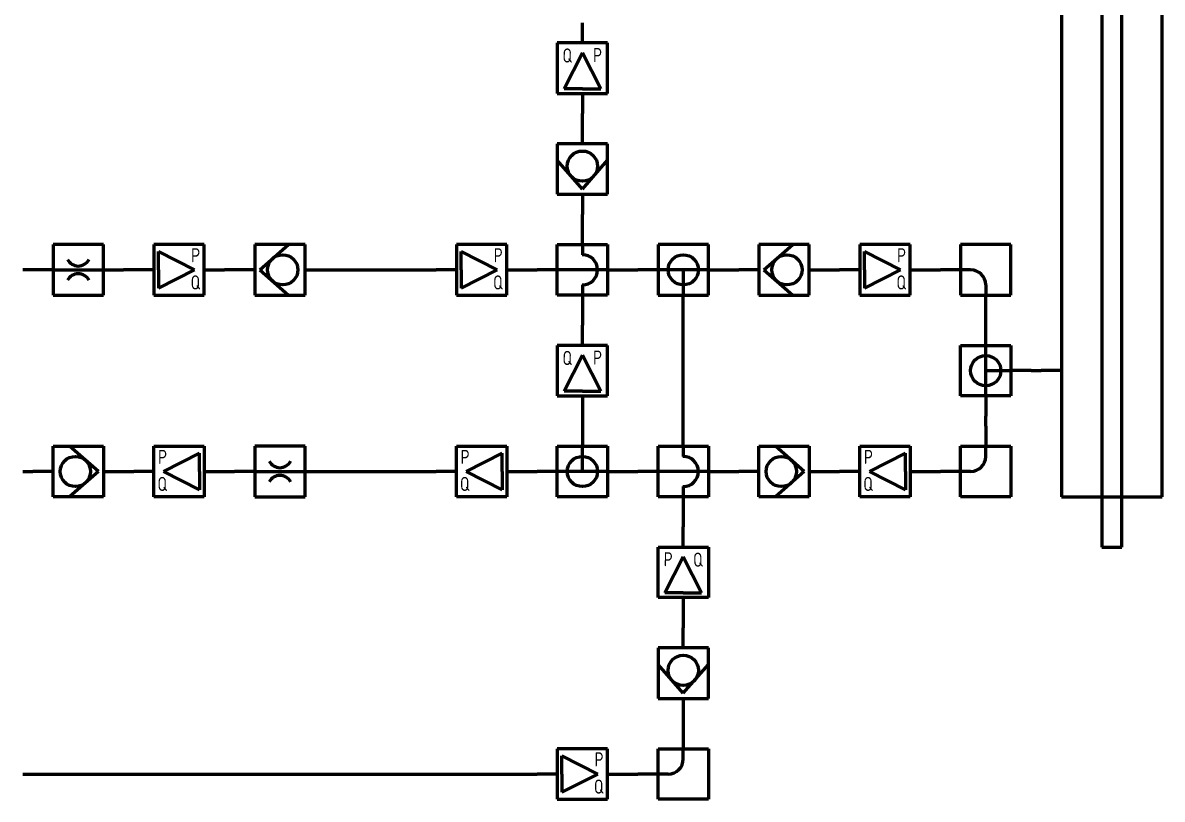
# Model space of a CAD drawing. Header units: millimetres. Extents: x -12 to 1598, y -962 to 962.
# Drawn here: x 998 to 1562, y -962 to -578 of the extents above; entities that cross this region are included whole.
import ezdxf

# ---------------------------------------------------------------- set-up
doc = ezdxf.new("R2010")
doc.units = ezdxf.units.MM
doc.linetypes.add('K5LT_BASIC', pattern=[0])
doc.styles.add('KTEXTSTYLE', font='GOST_AU.SHX', dxfattribs={"width": 0.96, "height": 5})

# ---------------------------------------------------------------- blocks, each defined once
blk = doc.blocks.new('U369')
at = {"color": 150, "linetype": 'K5LT_BASIC', "lineweight": 60, "true_color": 0x0080ff}
for p, q in [((1012.5, -812.5), (1012.5, -787.5)), ((1012.5, -787.5), (1037.5, -787.5)), ((1037.5, -787.5), (1037.5, -812.5)), ((1037.5, -812.5), (1012.5, -812.5))]:
    blk.add_line(p, q, dxfattribs=at)
blk = doc.blocks.new('U368')
at = {"color": 150, "linetype": 'K5LT_BASIC', "lineweight": 60, "true_color": 0x0080ff}
for p, q in [((1034.97, -800), (1020.7, -787.5)), ((1012.5, -800), (1002.5, -800)), ((1034.97, -800), (1020.7, -812.5)), ((1037.5, -800), (1047.5, -800))]:
    blk.add_line(p, q, dxfattribs=at)
blk.add_circle((1023.58, -800), 7.5, dxfattribs=at)
blk.add_blockref('U369', (0, 0))
blk = doc.blocks.new('U385')
at = {"color": 150, "linetype": 'K5LT_BASIC', "lineweight": 60, "true_color": 0x0080ff}
for p, q in [((1037.5, -687.5), (1012.5, -687.5)), ((1012.5, -687.5), (1012.5, -712.5)), ((1037.5, -712.5), (1037.5, -687.5)), ((1012.5, -712.5), (1037.5, -712.5))]:
    blk.add_line(p, q, dxfattribs=at)
blk = doc.blocks.new('U384')
at = {"color": 150, "linetype": 'K5LT_BASIC', "lineweight": 60, "true_color": 0x0080ff}
for p, q in [((1012.5, -700), (1002.5, -700)), ((1012.5, -700), (1037.5, -700)), ((1037.5, -700), (1047.5, -700))]:
    blk.add_line(p, q, dxfattribs=at)
for centre, start, end in [((1025, -692.1), 207.518, 332.482), ((1025, -707.95), 27.518, 152.482)]:
    blk.add_arc(centre, 6, start, end, dxfattribs=at)
blk.add_blockref('U385', (0, 0))
blk = doc.blocks.new('U387')
at = {"color": 150, "linetype": 'K5LT_BASIC', "lineweight": 60, "true_color": 0x0080ff}
for p, q in [((1137.5, -687.5), (1112.5, -687.5)), ((1112.5, -687.5), (1112.5, -712.5)), ((1137.5, -712.5), (1137.5, -687.5)), ((1112.5, -712.5), (1137.5, -712.5))]:
    blk.add_line(p, q, dxfattribs=at)
blk = doc.blocks.new('U386')
at = {"color": 150, "linetype": 'K5LT_BASIC', "lineweight": 60, "true_color": 0x0080ff}
for p, q in [((1115.03, -700), (1129.3, -687.5)), ((1112.5, -700), (1102.5, -700)), ((1115.03, -700), (1129.3, -712.5)), ((1137.5, -700), (1147.5, -700))]:
    blk.add_line(p, q, dxfattribs=at)
blk.add_circle((1126.42, -700), 7.5, dxfattribs=at)
blk.add_blockref('U387', (0, 0))
blk = doc.blocks.new('U389')
at = {"color": 150, "linetype": 'K5LT_BASIC', "lineweight": 60, "true_color": 0x0080ff}
for p, q in [((1387.5, -687.5), (1362.5, -687.5)), ((1362.5, -687.5), (1362.5, -712.5)), ((1387.5, -712.5), (1387.5, -687.5)), ((1362.5, -712.5), (1387.5, -712.5))]:
    blk.add_line(p, q, dxfattribs=at)
blk = doc.blocks.new('U388')
at = {"color": 150, "linetype": 'K5LT_BASIC', "lineweight": 60, "true_color": 0x0080ff}
for p, q in [((1365.03, -700), (1379.3, -687.5)), ((1362.5, -700), (1352.5, -700)), ((1365.03, -700), (1379.3, -712.5)), ((1387.5, -700), (1397.5, -700))]:
    blk.add_line(p, q, dxfattribs=at)
blk.add_circle((1376.42, -700), 7.5, dxfattribs=at)
blk.add_blockref('U389', (0, 0))
blk = doc.blocks.new('U391')
at = {"color": 150, "linetype": 'K5LT_BASIC', "lineweight": 60, "true_color": 0x0080ff}
for p, q in [((1462.5, -762.5), (1462.5, -737.5)), ((1462.5, -737.5), (1487.5, -737.5)), ((1487.5, -737.5), (1487.5, -762.5)), ((1487.5, -762.5), (1462.5, -762.5))]:
    blk.add_line(p, q, dxfattribs=at)
blk = doc.blocks.new('U390')
at = {"color": 150, "linetype": 'K5LT_BASIC', "lineweight": 60, "true_color": 0x0080ff}
for p, q in [((1475, -737.5), (1475, -727.5)), ((1475, -762.5), (1475, -737.5)), ((1475, -750), (1487.5, -750)), ((1497.5, -750), (1487.5, -750)), ((1475, -762.5), (1475, -772.5))]:
    blk.add_line(p, q, dxfattribs=at)
blk.add_circle((1475, -750), 7.5, dxfattribs=at)
blk.add_blockref('U391', (0, 0))
blk = doc.blocks.new('U393')
at = {"color": 150, "linetype": 'K5LT_BASIC', "lineweight": 60, "true_color": 0x0080ff}
for p, q in [((1487.5, -687.5), (1462.5, -687.5)), ((1462.5, -687.5), (1462.5, -712.5)), ((1487.5, -712.5), (1487.5, -687.5)), ((1462.5, -712.5), (1487.5, -712.5))]:
    blk.add_line(p, q, dxfattribs=at)
blk = doc.blocks.new('U392')
at = {"color": 150, "linetype": 'K5LT_BASIC', "lineweight": 60, "true_color": 0x0080ff}
for p, q in [((1462.5, -700), (1452.5, -700)), ((1467.5, -700), (1462.5, -700)), ((1475, -707.5), (1475, -712.5)), ((1475, -722.5), (1475, -712.5))]:
    blk.add_line(p, q, dxfattribs=at)
blk.add_arc((1467.5, -707.5), 7.5, 0, 90, dxfattribs=at)
blk.add_blockref('U393', (0, 0))
blk = doc.blocks.new('U395')
at = {"color": 150, "linetype": 'K5LT_BASIC', "lineweight": 60, "true_color": 0x0080ff}
for p, q in [((1462.5, -812.5), (1462.5, -787.5)), ((1462.5, -787.5), (1487.5, -787.5)), ((1487.5, -787.5), (1487.5, -812.5)), ((1487.5, -812.5), (1462.5, -812.5))]:
    blk.add_line(p, q, dxfattribs=at)
blk = doc.blocks.new('U394')
at = {"color": 150, "linetype": 'K5LT_BASIC', "lineweight": 60, "true_color": 0x0080ff}
for p, q in [((1475, -777.5), (1475, -787.5)), ((1475, -792.5), (1475, -787.5)), ((1462.5, -800), (1452.5, -800)), ((1467.5, -800), (1462.5, -800))]:
    blk.add_line(p, q, dxfattribs=at)
blk.add_arc((1467.5, -792.5), 7.5, 270, 0, dxfattribs=at)
blk.add_blockref('U395', (0, 0))
blk = doc.blocks.new('U397')
at = {"color": 150, "linetype": 'K5LT_BASIC', "lineweight": 60, "true_color": 0x0080ff}
for p, q in [((1362.5, -812.5), (1362.5, -787.5)), ((1362.5, -787.5), (1387.5, -787.5)), ((1387.5, -787.5), (1387.5, -812.5)), ((1387.5, -812.5), (1362.5, -812.5))]:
    blk.add_line(p, q, dxfattribs=at)
blk = doc.blocks.new('U396')
at = {"color": 150, "linetype": 'K5LT_BASIC', "lineweight": 60, "true_color": 0x0080ff}
for p, q in [((1384.97, -800), (1370.7, -787.5)), ((1362.5, -800), (1352.5, -800)), ((1384.97, -800), (1370.7, -812.5)), ((1387.5, -800), (1397.5, -800))]:
    blk.add_line(p, q, dxfattribs=at)
blk.add_circle((1373.58, -800), 7.5, dxfattribs=at)
blk.add_blockref('U397', (0, 0))
blk = doc.blocks.new('U409')
at = {"color": 150, "linetype": 'K5LT_BASIC', "lineweight": 60, "true_color": 0x0080ff}
for p, q in [((1262.5, -587.5), (1262.5, -612.5)), ((1287.5, -587.5), (1262.5, -587.5)), ((1287.5, -612.5), (1287.5, -587.5)), ((1262.5, -612.5), (1287.5, -612.5))]:
    blk.add_line(p, q, dxfattribs=at)
blk = doc.blocks.new('U408')
at = {"color": 150, "linetype": 'K5LT_BASIC', "lineweight": 60, "true_color": 0x0080ff}
for p, q in [((1275, -587.5), (1275, -577.5)), ((1275, -592.34), (1265.93, -610.17)), ((1275, -592.34), (1284.07, -610.17)), ((1275, -610.17), (1265.93, -610.17)), ((1275, -610.17), (1284.07, -610.17)), ((1275, -612.5), (1275, -622.5))]:
    blk.add_line(p, q, dxfattribs=at)
blk.add_blockref('U409', (0, 0))
at = {"color": 7, "char_height": 7, "attachment_point": 1, "style": 'KTEXTSTYLE'}
for s, insert, rotation in [('\\H3.5;\\W0.965;\\Q15;\\Q0;\\H7.00;{\\c16711680;Q}', (1265.19, -590.16), 358.6905), ('\\H3.5;\\W0.965;\\Q15;\\Q0;\\H7.00;{\\c16711680;P}', (1280.24, -590.03), 0.5177)]:
    blk.add_mtext(s, dxfattribs=dict(at, insert=insert, rotation=rotation))
blk = doc.blocks.new('U413')
at = {"color": 150, "linetype": 'K5LT_BASIC', "lineweight": 60, "true_color": 0x0080ff}
for p, q in [((1312.5, -787.5), (1337.5, -787.5)), ((1312.5, -812.5), (1312.5, -787.5)), ((1337.5, -787.5), (1337.5, -812.5)), ((1337.5, -812.5), (1312.5, -812.5))]:
    blk.add_line(p, q, dxfattribs=at)
blk = doc.blocks.new('U412')
at = {"color": 150, "linetype": 'K5LT_BASIC', "lineweight": 60, "true_color": 0x0080ff}
for p, q in [((1325, -787.5), (1325, -777.5)), ((1325, -787.5), (1325, -792.5)), ((1312.5, -800), (1302.5, -800)), ((1337.5, -800), (1312.5, -800)), ((1337.5, -800), (1347.5, -800)), ((1325, -807.5), (1325, -812.5)), ((1325, -812.5), (1325, -822.5))]:
    blk.add_line(p, q, dxfattribs=at)
blk.add_arc((1325, -800), 7.5, 270, 90, dxfattribs=at)
blk.add_blockref('U413', (0, 0))
blk = doc.blocks.new('U415')
at = {"color": 150, "linetype": 'K5LT_BASIC', "lineweight": 60, "true_color": 0x0080ff}
for p, q in [((1337.5, -687.5), (1312.5, -687.5)), ((1312.5, -687.5), (1312.5, -712.5)), ((1337.5, -712.5), (1337.5, -687.5)), ((1312.5, -712.5), (1337.5, -712.5))]:
    blk.add_line(p, q, dxfattribs=at)
blk = doc.blocks.new('U414')
at = {"color": 150, "linetype": 'K5LT_BASIC', "lineweight": 60, "true_color": 0x0080ff}
for p, q in [((1312.5, -700), (1302.5, -700)), ((1337.5, -700), (1312.5, -700)), ((1325, -700), (1325, -712.5)), ((1337.5, -700), (1347.5, -700)), ((1325, -722.5), (1325, -712.5))]:
    blk.add_line(p, q, dxfattribs=at)
blk.add_circle((1325, -700), 7.5, dxfattribs=at)
blk.add_blockref('U415', (0, 0))
blk = doc.blocks.new('U417')
at = {"color": 150, "linetype": 'K5LT_BASIC', "lineweight": 60, "true_color": 0x0080ff}
for p, q in [((1562.5, -287.5), (1512.5, -287.5)), ((1512.5, -287.5), (1512.5, -812.5)), ((1562.5, -812.5), (1562.5, -287.5)), ((1512.5, -812.5), (1562.5, -812.5))]:
    blk.add_line(p, q, dxfattribs=at)
blk = doc.blocks.new('U418')
at = {"color": 150, "linetype": 'K5LT_BASIC', "lineweight": 60, "true_color": 0x0080ff}
for p, q in [((1512.5, -552.45), (1512.5, -547.55)), ((1512.5, -547.55), (1562.5, -547.55)), ((1562.5, -547.55), (1562.5, -552.45)), ((1562.5, -552.45), (1512.5, -552.45))]:
    blk.add_line(p, q, dxfattribs=at)
blk = doc.blocks.new('U419')
at = {"color": 150, "linetype": 'K5LT_BASIC', "lineweight": 60, "true_color": 0x0080ff}
for p, q in [((1542.5, -552.45), (1532.5, -552.45)), ((1532.5, -552.45), (1532.5, -837.5)), ((1542.5, -837.5), (1542.5, -552.45)), ((1532.5, -837.5), (1542.5, -837.5))]:
    blk.add_line(p, q, dxfattribs=at)
blk = doc.blocks.new('U416')
at = {"color": 150, "linetype": 'K5LT_BASIC', "lineweight": 60, "true_color": 0x0080ff}
for p, q in [((1512.5, -350), (1502.5, -350)), ((1512.5, -750), (1502.5, -750))]:
    blk.add_line(p, q, dxfattribs=at)
for name in ['U417', 'U418', 'U419']:
    blk.add_blockref(name, (0, 0))
blk = doc.blocks.new('U423')
at = {"color": 150, "linetype": 'K5LT_BASIC', "lineweight": 60, "true_color": 0x0080ff}
for p, q in [((1337.5, -887.5), (1312.5, -887.5)), ((1312.5, -887.5), (1312.5, -912.5)), ((1337.5, -912.5), (1337.5, -887.5)), ((1312.5, -912.5), (1337.5, -912.5))]:
    blk.add_line(p, q, dxfattribs=at)
blk = doc.blocks.new('U422')
at = {"color": 150, "linetype": 'K5LT_BASIC', "lineweight": 60, "true_color": 0x0080ff}
for p, q in [((1325, -887.5), (1325, -877.5)), ((1325, -909.97), (1312.5, -895.7)), ((1325, -909.97), (1337.5, -895.7)), ((1325, -912.5), (1325, -922.5))]:
    blk.add_line(p, q, dxfattribs=at)
blk.add_circle((1325, -898.58), 7.5, dxfattribs=at)
blk.add_blockref('U423', (0, 0))
blk = doc.blocks.new('U425')
at = {"color": 150, "linetype": 'K5LT_BASIC', "lineweight": 60, "true_color": 0x0080ff}
for p, q in [((1312.5, -962.5), (1312.5, -937.5)), ((1312.5, -937.5), (1337.5, -937.5)), ((1337.5, -937.5), (1337.5, -962.5)), ((1337.5, -962.5), (1312.5, -962.5))]:
    blk.add_line(p, q, dxfattribs=at)
blk = doc.blocks.new('U424')
at = {"color": 150, "linetype": 'K5LT_BASIC', "lineweight": 60, "true_color": 0x0080ff}
for p, q in [((1325, -927.5), (1325, -937.5)), ((1325, -942.5), (1325, -937.5)), ((1312.5, -950), (1302.5, -950)), ((1317.5, -950), (1312.5, -950))]:
    blk.add_line(p, q, dxfattribs=at)
blk.add_arc((1317.5, -942.5), 7.5, 270, 0, dxfattribs=at)
blk.add_blockref('U425', (0, 0))
blk = doc.blocks.new('U467')
at = {"color": 150, "linetype": 'K5LT_BASIC', "lineweight": 60, "true_color": 0x0080ff}
for p, q in [((1137.5, -787.5), (1112.5, -787.5)), ((1112.5, -787.5), (1112.5, -812.5)), ((1137.5, -812.5), (1137.5, -787.5)), ((1112.5, -812.5), (1137.5, -812.5))]:
    blk.add_line(p, q, dxfattribs=at)
blk = doc.blocks.new('U466')
at = {"color": 150, "linetype": 'K5LT_BASIC', "lineweight": 60, "true_color": 0x0080ff}
for p, q in [((1112.5, -800), (1102.5, -800)), ((1112.5, -800), (1137.5, -800)), ((1137.5, -800), (1147.5, -800))]:
    blk.add_line(p, q, dxfattribs=at)
for centre, start, end in [((1125, -792.1), 207.518, 332.482), ((1125, -807.95), 27.518, 152.482)]:
    blk.add_arc(centre, 6, start, end, dxfattribs=at)
blk.add_blockref('U467', (0, 0))
blk = doc.blocks.new('U475')
at = {"color": 150, "linetype": 'K5LT_BASIC', "lineweight": 60, "true_color": 0x0080ff}
for p, q in [((1287.5, -637.5), (1262.5, -637.5)), ((1262.5, -637.5), (1262.5, -662.5)), ((1287.5, -662.5), (1287.5, -637.5)), ((1262.5, -662.5), (1287.5, -662.5))]:
    blk.add_line(p, q, dxfattribs=at)
blk = doc.blocks.new('U474')
at = {"color": 150, "linetype": 'K5LT_BASIC', "lineweight": 60, "true_color": 0x0080ff}
for p, q in [((1275, -637.5), (1275, -627.5)), ((1275, -659.97), (1262.5, -645.7)), ((1275, -659.97), (1287.5, -645.7)), ((1275, -662.5), (1275, -672.5))]:
    blk.add_line(p, q, dxfattribs=at)
blk.add_circle((1275, -648.58), 7.5, dxfattribs=at)
blk.add_blockref('U475', (0, 0))
blk = doc.blocks.new('U477')
at = {"color": 150, "linetype": 'K5LT_BASIC', "lineweight": 60, "true_color": 0x0080ff}
for p, q in [((1262.5, -812.5), (1262.5, -787.5)), ((1262.5, -787.5), (1287.5, -787.5)), ((1287.5, -787.5), (1287.5, -812.5)), ((1287.5, -812.5), (1262.5, -812.5))]:
    blk.add_line(p, q, dxfattribs=at)
blk = doc.blocks.new('U476')
at = {"color": 150, "linetype": 'K5LT_BASIC', "lineweight": 60, "true_color": 0x0080ff}
for p, q in [((1275, -777.5), (1275, -787.5)), ((1275, -800), (1275, -787.5)), ((1262.5, -800), (1252.5, -800)), ((1287.5, -800), (1262.5, -800)), ((1287.5, -800), (1297.5, -800))]:
    blk.add_line(p, q, dxfattribs=at)
blk.add_circle((1275, -800), 7.5, dxfattribs=at)
blk.add_blockref('U477', (0, 0))
blk = doc.blocks.new('U479')
at = {"color": 150, "linetype": 'K5LT_BASIC', "lineweight": 60, "true_color": 0x0080ff}
for p, q in [((1262.5, -687.5), (1287.5, -687.5)), ((1262.5, -712.5), (1262.5, -687.5)), ((1287.5, -687.5), (1287.5, -712.5)), ((1287.5, -712.5), (1262.5, -712.5))]:
    blk.add_line(p, q, dxfattribs=at)
blk = doc.blocks.new('U478')
at = {"color": 150, "linetype": 'K5LT_BASIC', "lineweight": 60, "true_color": 0x0080ff}
for p, q in [((1275, -687.5), (1275, -677.5)), ((1275, -687.5), (1275, -692.5)), ((1262.5, -700), (1252.5, -700)), ((1287.5, -700), (1262.5, -700)), ((1287.5, -700), (1297.5, -700)), ((1275, -707.5), (1275, -712.5)), ((1275, -712.5), (1275, -722.5))]:
    blk.add_line(p, q, dxfattribs=at)
blk.add_arc((1275, -700), 7.5, 270, 90, dxfattribs=at)
blk.add_blockref('U479', (0, 0))
blk = doc.blocks.new('U501')
at = {"color": 150, "linetype": 'K5LT_BASIC', "lineweight": 60, "true_color": 0x0080ff}
for p, q in [((1287.5, -937.5), (1262.5, -937.5)), ((1262.5, -937.5), (1262.5, -962.5)), ((1287.5, -962.5), (1287.5, -937.5)), ((1262.5, -962.5), (1287.5, -962.5))]:
    blk.add_line(p, q, dxfattribs=at)
blk = doc.blocks.new('U500')
at = {"color": 150, "linetype": 'K5LT_BASIC', "lineweight": 60, "true_color": 0x0080ff}
for p, q in [((1282.66, -950), (1264.83, -940.93)), ((1264.83, -950), (1264.83, -940.93)), ((1262.5, -950), (1252.5, -950)), ((1282.66, -950), (1264.83, -959.07)), ((1264.83, -950), (1264.83, -959.07)), ((1287.5, -950), (1297.5, -950))]:
    blk.add_line(p, q, dxfattribs=at)
blk.add_blockref('U501', (0, 0))
at = {"color": 7, "char_height": 7, "attachment_point": 1, "style": 'KTEXTSTYLE'}
for s, insert in [('\\H3.5;\\W0.965;\\Q15;\\Q0;\\H7.00;{\\c16711680;P}', (1280.99, -939.26)), ('\\H3.5;\\W0.965;\\Q15;\\Q0;\\H7.00;{\\c16711680;Q}', (1280.72, -952.75))]:
    blk.add_mtext(s, dxfattribs=dict(at, insert=insert))
blk = doc.blocks.new('U505')
at = {"color": 150, "linetype": 'K5LT_BASIC', "lineweight": 60, "true_color": 0x0080ff}
for p, q in [((1312.5, -862.5), (1312.5, -837.5)), ((1312.5, -837.5), (1337.5, -837.5)), ((1337.5, -837.5), (1337.5, -862.5)), ((1337.5, -862.5), (1312.5, -862.5))]:
    blk.add_line(p, q, dxfattribs=at)
blk = doc.blocks.new('U504')
at = {"color": 150, "linetype": 'K5LT_BASIC', "lineweight": 60, "true_color": 0x0080ff}
for p, q in [((1325, -837.5), (1325, -827.5)), ((1325, -842.34), (1315.93, -860.17)), ((1325, -842.34), (1334.07, -860.17)), ((1325, -860.17), (1315.93, -860.17)), ((1325, -860.17), (1334.07, -860.17)), ((1325, -862.5), (1325, -872.5))]:
    blk.add_line(p, q, dxfattribs=at)
blk.add_blockref('U505', (0, 0))
at = {"color": 7, "char_height": 7, "attachment_point": 1, "style": 'KTEXTSTYLE'}
for s, insert, rotation in [('\\H3.5;\\W0.965;\\Q15;\\Q0;\\H7.00;{\\c16711680;P}', (1315.32, -839.99), 359.4823), ('\\H3.5;\\W0.965;\\Q15;\\Q0;\\H7.00;{\\c16711680;Q}', (1329.81, -840.28), 1.3095)]:
    blk.add_mtext(s, dxfattribs=dict(at, insert=insert, rotation=rotation))
blk = doc.blocks.new('U509')
at = {"color": 150, "linetype": 'K5LT_BASIC', "lineweight": 60, "true_color": 0x0080ff}
for p, q in [((1412.5, -787.5), (1437.5, -787.5)), ((1412.5, -812.5), (1412.5, -787.5)), ((1437.5, -787.5), (1437.5, -812.5)), ((1437.5, -812.5), (1412.5, -812.5))]:
    blk.add_line(p, q, dxfattribs=at)
blk = doc.blocks.new('U508')
at = {"color": 150, "linetype": 'K5LT_BASIC', "lineweight": 60, "true_color": 0x0080ff}
for p, q in [((1417.34, -800), (1435.17, -790.93)), ((1435.17, -800), (1435.17, -790.93)), ((1412.5, -800), (1402.5, -800)), ((1417.34, -800), (1435.17, -809.07)), ((1435.17, -800), (1435.17, -809.07)), ((1437.5, -800), (1447.5, -800))]:
    blk.add_line(p, q, dxfattribs=at)
blk.add_blockref('U509', (0, 0))
at = {"color": 7, "char_height": 7, "attachment_point": 1, "style": 'KTEXTSTYLE'}
for s, insert in [('\\H3.5;\\W0.965;\\Q15;\\Q0;\\H7.00;{\\c16711680;P}', (1414.57, -789.26)), ('\\H3.5;\\W0.965;\\Q15;\\Q0;\\H7.00;{\\c16711680;Q}', (1414.28, -802.68))]:
    blk.add_mtext(s, dxfattribs=dict(at, insert=insert))
blk = doc.blocks.new('U511')
at = {"color": 150, "linetype": 'K5LT_BASIC', "lineweight": 60, "true_color": 0x0080ff}
for p, q in [((1062.5, -787.5), (1087.5, -787.5)), ((1062.5, -812.5), (1062.5, -787.5)), ((1087.5, -787.5), (1087.5, -812.5)), ((1087.5, -812.5), (1062.5, -812.5))]:
    blk.add_line(p, q, dxfattribs=at)
blk = doc.blocks.new('U510')
at = {"color": 150, "linetype": 'K5LT_BASIC', "lineweight": 60, "true_color": 0x0080ff}
for p, q in [((1067.34, -800), (1085.17, -790.93)), ((1085.17, -800), (1085.17, -790.93)), ((1062.5, -800), (1052.5, -800)), ((1067.34, -800), (1085.17, -809.07)), ((1085.17, -800), (1085.17, -809.07)), ((1087.5, -800), (1097.5, -800))]:
    blk.add_line(p, q, dxfattribs=at)
blk.add_blockref('U511', (0, 0))
at = {"color": 7, "char_height": 7, "attachment_point": 1, "style": 'KTEXTSTYLE'}
for s, insert in [('\\H3.5;\\W0.965;\\Q15;\\Q0;\\H7.00;{\\c16711680;P}', (1064.57, -789.26)), ('\\H3.5;\\W0.965;\\Q15;\\Q0;\\H7.00;{\\c16711680;Q}', (1064.28, -802.68))]:
    blk.add_mtext(s, dxfattribs=dict(at, insert=insert))
blk = doc.blocks.new('U513')
at = {"color": 150, "linetype": 'K5LT_BASIC', "lineweight": 60, "true_color": 0x0080ff}
for p, q in [((1212.5, -787.5), (1237.5, -787.5)), ((1212.5, -812.5), (1212.5, -787.5)), ((1237.5, -787.5), (1237.5, -812.5)), ((1237.5, -812.5), (1212.5, -812.5))]:
    blk.add_line(p, q, dxfattribs=at)
blk = doc.blocks.new('U512')
at = {"color": 150, "linetype": 'K5LT_BASIC', "lineweight": 60, "true_color": 0x0080ff}
for p, q in [((1217.34, -800), (1235.17, -790.93)), ((1235.17, -800), (1235.17, -790.93)), ((1212.5, -800), (1202.5, -800)), ((1217.34, -800), (1235.17, -809.07)), ((1235.17, -800), (1235.17, -809.07)), ((1237.5, -800), (1247.5, -800))]:
    blk.add_line(p, q, dxfattribs=at)
blk.add_blockref('U513', (0, 0))
at = {"color": 7, "char_height": 7, "attachment_point": 1, "style": 'KTEXTSTYLE'}
for s, insert in [('\\H3.5;\\W0.965;\\Q15;\\Q0;\\H7.00;{\\c16711680;P}', (1214.57, -789.26)), ('\\H3.5;\\W0.965;\\Q15;\\Q0;\\H7.00;{\\c16711680;Q}', (1214.28, -802.68))]:
    blk.add_mtext(s, dxfattribs=dict(at, insert=insert))
blk = doc.blocks.new('U521')
at = {"color": 150, "linetype": 'K5LT_BASIC', "lineweight": 60, "true_color": 0x0080ff}
for p, q in [((1087.5, -687.5), (1062.5, -687.5)), ((1062.5, -687.5), (1062.5, -712.5)), ((1087.5, -712.5), (1087.5, -687.5)), ((1062.5, -712.5), (1087.5, -712.5))]:
    blk.add_line(p, q, dxfattribs=at)
blk = doc.blocks.new('U520')
at = {"color": 150, "linetype": 'K5LT_BASIC', "lineweight": 60, "true_color": 0x0080ff}
for p, q in [((1082.66, -700), (1064.83, -690.93)), ((1064.83, -700), (1064.83, -690.93)), ((1062.5, -700), (1052.5, -700)), ((1082.66, -700), (1064.83, -709.07)), ((1064.83, -700), (1064.83, -709.07)), ((1087.5, -700), (1097.5, -700))]:
    blk.add_line(p, q, dxfattribs=at)
blk.add_blockref('U521', (0, 0))
at = {"color": 7, "char_height": 7, "attachment_point": 1, "style": 'KTEXTSTYLE'}
for s, insert in [('\\H3.5;\\W0.965;\\Q15;\\Q0;\\H7.00;{\\c16711680;P}', (1080.99, -689.26)), ('\\H3.5;\\W0.965;\\Q15;\\Q0;\\H7.00;{\\c16711680;Q}', (1080.72, -702.75))]:
    blk.add_mtext(s, dxfattribs=dict(at, insert=insert))
blk = doc.blocks.new('U523')
at = {"color": 150, "linetype": 'K5LT_BASIC', "lineweight": 60, "true_color": 0x0080ff}
for p, q in [((1437.5, -687.5), (1412.5, -687.5)), ((1412.5, -687.5), (1412.5, -712.5)), ((1437.5, -712.5), (1437.5, -687.5)), ((1412.5, -712.5), (1437.5, -712.5))]:
    blk.add_line(p, q, dxfattribs=at)
blk = doc.blocks.new('U522')
at = {"color": 150, "linetype": 'K5LT_BASIC', "lineweight": 60, "true_color": 0x0080ff}
for p, q in [((1432.66, -700), (1414.83, -690.93)), ((1414.83, -700), (1414.83, -690.93)), ((1412.5, -700), (1402.5, -700)), ((1432.66, -700), (1414.83, -709.07)), ((1414.83, -700), (1414.83, -709.07)), ((1437.5, -700), (1447.5, -700))]:
    blk.add_line(p, q, dxfattribs=at)
blk.add_blockref('U523', (0, 0))
at = {"color": 7, "char_height": 7, "attachment_point": 1, "style": 'KTEXTSTYLE'}
for s, insert in [('\\H3.5;\\W0.965;\\Q15;\\Q0;\\H7.00;{\\c16711680;P}', (1430.99, -689.26)), ('\\H3.5;\\W0.965;\\Q15;\\Q0;\\H7.00;{\\c16711680;Q}', (1430.72, -702.75))]:
    blk.add_mtext(s, dxfattribs=dict(at, insert=insert))
blk = doc.blocks.new('U525')
at = {"color": 150, "linetype": 'K5LT_BASIC', "lineweight": 60, "true_color": 0x0080ff}
for p, q in [((1237.5, -687.5), (1212.5, -687.5)), ((1212.5, -687.5), (1212.5, -712.5)), ((1237.5, -712.5), (1237.5, -687.5)), ((1212.5, -712.5), (1237.5, -712.5))]:
    blk.add_line(p, q, dxfattribs=at)
blk = doc.blocks.new('U524')
at = {"color": 150, "linetype": 'K5LT_BASIC', "lineweight": 60, "true_color": 0x0080ff}
for p, q in [((1232.66, -700), (1214.83, -690.93)), ((1214.83, -700), (1214.83, -690.93)), ((1212.5, -700), (1202.5, -700)), ((1232.66, -700), (1214.83, -709.07)), ((1214.83, -700), (1214.83, -709.07)), ((1237.5, -700), (1247.5, -700))]:
    blk.add_line(p, q, dxfattribs=at)
blk.add_blockref('U525', (0, 0))
at = {"color": 7, "char_height": 7, "attachment_point": 1, "style": 'KTEXTSTYLE'}
for s, insert in [('\\H3.5;\\W0.965;\\Q15;\\Q0;\\H7.00;{\\c16711680;P}', (1230.99, -689.26)), ('\\H3.5;\\W0.965;\\Q15;\\Q0;\\H7.00;{\\c16711680;Q}', (1230.72, -702.75))]:
    blk.add_mtext(s, dxfattribs=dict(at, insert=insert))
blk = doc.blocks.new('U563')
at = {"color": 150, "linetype": 'K5LT_BASIC', "lineweight": 60, "true_color": 0x0080ff}
for p, q in [((1262.5, -737.5), (1262.5, -762.5)), ((1287.5, -737.5), (1262.5, -737.5)), ((1287.5, -762.5), (1287.5, -737.5)), ((1262.5, -762.5), (1287.5, -762.5))]:
    blk.add_line(p, q, dxfattribs=at)
blk = doc.blocks.new('U562')
at = {"color": 150, "linetype": 'K5LT_BASIC', "lineweight": 60, "true_color": 0x0080ff}
for p, q in [((1275, -737.5), (1275, -727.5)), ((1275, -742.34), (1265.93, -760.17)), ((1275, -742.34), (1284.07, -760.17)), ((1275, -760.17), (1265.93, -760.17)), ((1275, -760.17), (1284.07, -760.17)), ((1275, -762.5), (1275, -772.5))]:
    blk.add_line(p, q, dxfattribs=at)
blk.add_blockref('U563', (0, 0))
at = {"color": 7, "char_height": 7, "attachment_point": 1, "style": 'KTEXTSTYLE'}
for s, insert, rotation in [('\\H3.5;\\W0.965;\\Q15;\\Q0;\\H7.00;{\\c16711680;P}', (1280.24, -740.03), 0.5177), ('\\H3.5;\\W0.965;\\Q15;\\Q0;\\H7.00;{\\c16711680;Q}', (1265.19, -740.16), 358.6905)]:
    blk.add_mtext(s, dxfattribs=dict(at, insert=insert, rotation=rotation))

msp = doc.modelspace()

# ---------------------------------------------------------------- linework, layer by layer
at = {"color": 150, "linetype": 'K5LT_BASIC', "lineweight": 60, "true_color": 0x0080ff}
for p, q in [((1275, -627.5), (1275, -622.5)), ((1275, -677.5), (1275, -672.5)), ((1002.5, -700), (997.5, -700)), ((1052.5, -700), (1047.5, -700)), ((1102.5, -700), (1097.5, -700)), ((1147.5, -700), (1202.5, -700)), ((1247.5, -700), (1252.5, -700)), ((1297.5, -700), (1302.5, -700)), ((1347.5, -700), (1352.5, -700)), ((1397.5, -700), (1402.5, -700)), ((1447.5, -700), (1452.5, -700)), ((1275, -722.5), (1275, -727.5)), ((1325, -777.5), (1325, -722.5)), ((1475, -727.5), (1475, -722.5)), ((1497.5, -750), (1502.5, -750)), ((1275, -772.5), (1275, -777.5)), ((1475, -777.5), (1475, -772.5)), ((997.5, -800), (1002.5, -800)), ((1047.5, -800), (1052.5, -800)), ((1097.5, -800), (1102.5, -800)), ((1147.5, -800), (1202.5, -800)), ((1247.5, -800), (1252.5, -800)), ((1297.5, -800), (1302.5, -800)), ((1347.5, -800), (1352.5, -800)), ((1397.5, -800), (1402.5, -800)), ((1447.5, -800), (1452.5, -800)), ((1325, -822.5), (1325, -827.5)), ((1325, -872.5), (1325, -877.5)), ((1325, -922.5), (1325, -927.5)), ((997.5, -950), (1252.5, -950)), ((1297.5, -950), (1302.5, -950))]:
    msp.add_line(p, q, dxfattribs=at)

# ---------------------------------------------------------------- block references
for name in ['U416', 'U408', 'U474', 'U478', 'U384', 'U520', 'U386', 'U524', 'U414', 'U388', 'U522', 'U392', 'U562', 'U390', 'U476', 'U412', 'U394', 'U368', 'U510', 'U466', 'U512', 'U396', 'U508', 'U504', 'U422', 'U424', 'U500']:
    msp.add_blockref(name, (0, 0))

doc.saveas('drawing.dxf')
